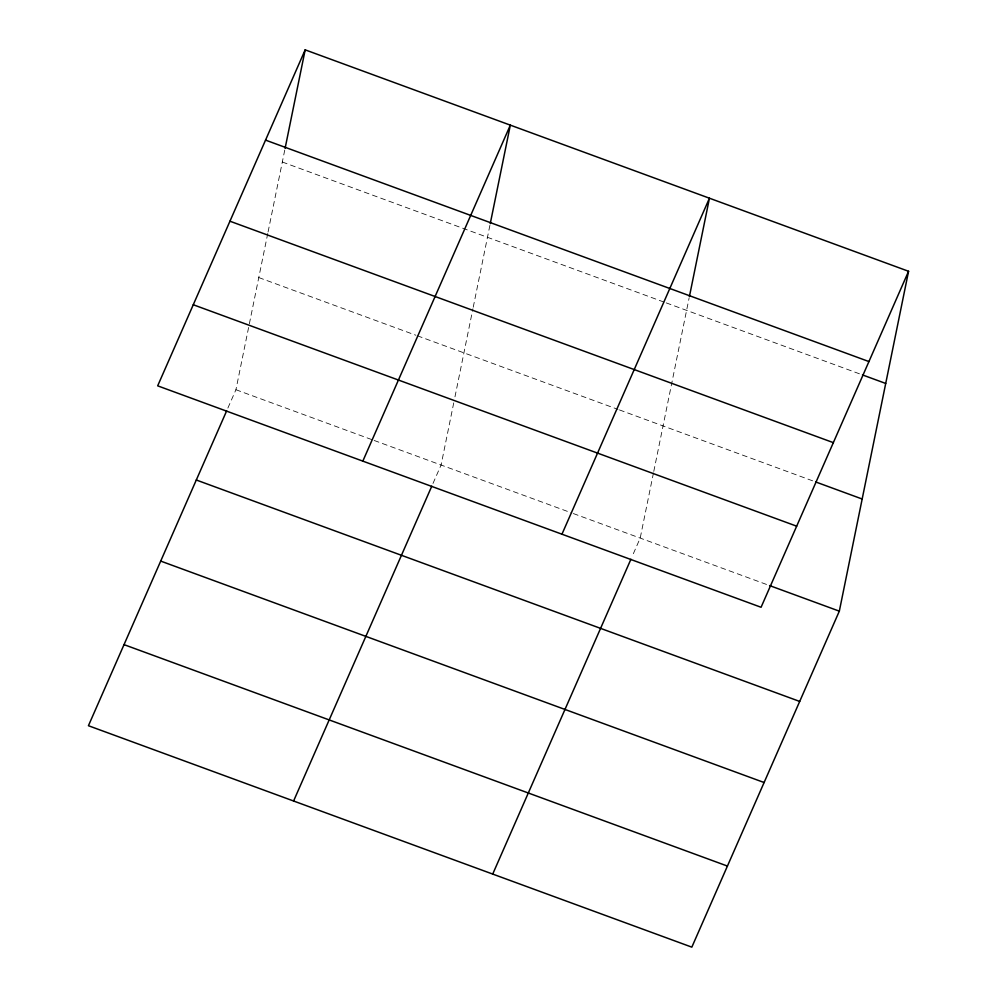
<?xml version="1.0" encoding="UTF-8"?>
<svg xmlns="http://www.w3.org/2000/svg" width="997" height="997" viewBox="0 0 997 997"><rect width="100%" height="100%" fill="white"/><g stroke="black" fill="none" stroke-linecap="round" stroke-linejoin="round"><path stroke-width="0.75" stroke-dasharray="4.99 3.74" d="M227.877 408.072L235.928 389.727L267.757 233.472M268.068 231.952L284.793 149.886M453.735 402.875L441.085 465.013L432.411 484.766M454.968 396.818L472.914 308.758M473.226 307.238L489.938 225.172M653.471 472.914L640.199 538.093L632.148 556.426M653.783 471.407L689.064 298.253M282.313 162.013L664.787 302.378M666.245 302.901L860.997 374.373M258.771 277.565L415.911 335.241M417.369 335.777L617.99 409.393M619.449 409.929L814.2 481.401M235.928 389.727L372.691 439.926M374.149 440.462L571.892 513.019M573.337 513.555L768.101 585.027"/><path stroke-width="1.5" d="M285.092 148.366L305.169 49.85L908.566 271.284L839.324 611.161L691.831 947.15L88.434 725.716L226.643 410.889M490.25 223.652L510.327 125.136L362.833 461.125M689.376 296.732L709.44 198.216L561.959 534.193M305.169 49.85L157.676 385.839L761.072 607.273L908.566 271.284M293.592 801.002L431.788 486.175M492.717 874.07L630.914 559.255M265.538 140.116L868.935 361.562M862.455 374.909L885.71 383.446M229.946 221.209L833.342 442.643M815.658 481.937L862.168 499.011M193.268 304.746L796.665 526.179M769.559 585.563L839.324 611.161M196.297 480.006L799.694 701.439M160.704 561.087L764.101 782.52M124.027 644.635L727.424 866.069"/></g></svg>
